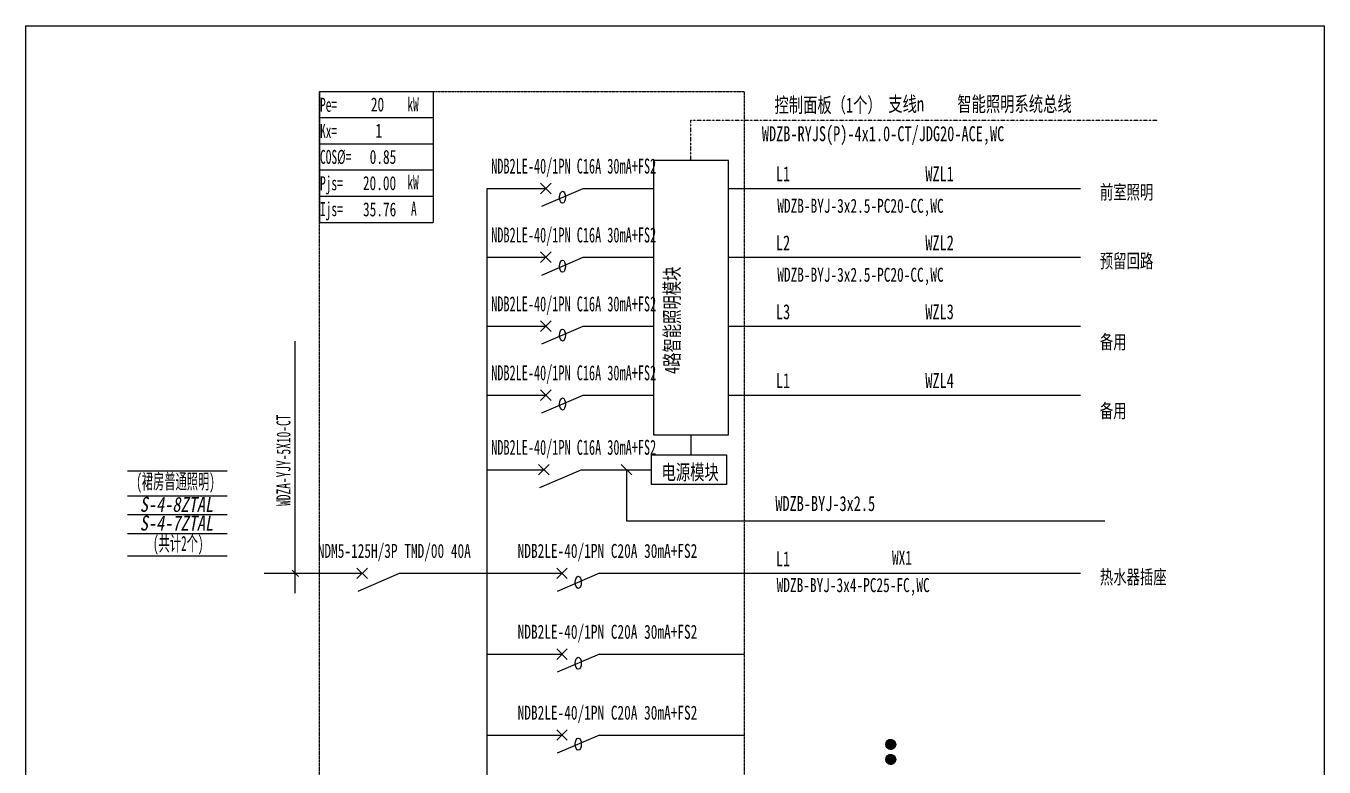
# Model space of a CAD drawing. Extents: x 235626 to 237880, y 303157 to 305740.
# Drawn here: x 235626 to 237880, y 304454 to 305740 of the extents above; entities that cross this region are included whole.
import ezdxf
from ezdxf.enums import TextEntityAlignment as Align

# ---------------------------------------------------------------- set-up
doc = ezdxf.new("R2010")
doc.units = 0
doc.header["$MEASUREMENT"] = 0
doc.linetypes.add('DASHDOT2', pattern=[0.5, 0.25, -0.125, 0, -0.125])
doc.linetypes.add('DASHED', pattern=[0.75, 0.5, -0.25])
for name, color, linetype in [('$0$E_E_Text（强电文字）', 51, 'Continuous'), ('D_E_Eqpm(强电设备)', 100, 'Continuous'), ('D_E_Eqpm（强电设备）', 100, 'Continuous'), ('D_E_Text(强电文字)', 51, 'Continuous'), ('D_E_Text（强电文字）', 51, 'Continuous'), ('D_E_Wire(强电线缆)', 10, 'Continuous'), ('D_E_Wire（强电线缆）', 10, 'Continuous'), ('E_E_Eqpm（强电设备）', 100, 'Continuous'), ('E_E_Wire（强电线缆）', 10, 'Continuous'), ('FL04GGFW_E72-配电箱系统图-塔楼部分$0$D_E_Text（强电文字）', 51, 'Continuous'), ('系统图', 220, 'Continuous')]:
    doc.layers.add(name, color=color, linetype=linetype)
doc.styles.add('FL04GGFW_E72-配电箱系统图-塔楼部分$0$电气', font='', dxfattribs={"width": 0.7})
doc.styles.add('电气', font='', dxfattribs={"width": 0.7})
doc.styles.add('电气箱', font='simhei.ttf', dxfattribs={"width": 0.8, "oblique": 10})
doc.styles.get('FL04GGFW_E72-配电箱系统图-塔楼部分$0$电气').set_extended_font_data('SimSun')
doc.styles.get('电气').set_extended_font_data('SimSun')

msp = doc.modelspace()

# ---------------------------------------------------------------- linework, layer by layer
at = {"layer": '$0$E_E_Text（强电文字）', "linetype": 'Continuous'}
for p, q in [((237118.8, 304492.9, 0), (237127.4, 304501.6, 0)), ((237118.8, 304493.9, 0), (237126.4, 304501.5, 0)), ((237118.8, 304493.7, 0), (237126.6, 304501.5, 0)), ((237118.8, 304493.5, 0), (237126.8, 304501.5, 0)), ((237118.8, 304493.3, 0), (237127, 304501.5, 0)), ((237118.8, 304493.1, 0), (237127.2, 304501.5, 0)), ((237118.8, 304492.7, 0), (237127.6, 304501.5, 0)), ((237118.8, 304492.5, 0), (237127.8, 304501.5, 0)), ((237118.8, 304492.4, 0), (237128, 304501.5, 0)), ((237118.8, 304492.2, 0), (237128.1, 304501.5, 0)), ((237118.8, 304492, 0), (237128.3, 304501.5, 0)), ((237118.8, 304491.8, 0), (237128.5, 304501.5, 0)), ((237118.9, 304494.2, 0), (237126.2, 304501.5, 0)), ((237118.9, 304491.6, 0), (237128.7, 304501.5, 0)), ((237118.9, 304494.4, 0), (237125.9, 304501.4, 0)), ((237118.9, 304491.5, 0), (237128.9, 304501.4, 0)), ((237118.9, 304491.3, 0), (237129, 304501.4, 0)), ((237119, 304494.7, 0), (237125.7, 304501.4, 0)), ((237119, 304491.1, 0), (237129.2, 304501.4, 0)), ((237119, 304494.9, 0), (237125.4, 304501.3, 0)), ((237119, 304491, 0), (237129.3, 304501.3, 0)), ((237119, 304490.8, 0), (237129.5, 304501.3, 0)), ((237119.1, 304495.4, 0), (237124.9, 304501.2, 0)), ((237119.1, 304495.2, 0), (237125.2, 304501.2, 0)), ((237119.1, 304490.7, 0), (237129.6, 304501.2, 0)), ((237119.1, 304490.5, 0), (237129.8, 304501.2, 0)), ((237119.1, 304490.4, 0), (237130, 304501.2, 0)), ((237119.2, 304495.7, 0), (237124.6, 304501.1, 0)), ((237119.2, 304490.2, 0), (237130.1, 304501.1, 0)), ((237119.2, 304490.1, 0), (237130.2, 304501.1, 0)), ((237119.3, 304489.9, 0), (237130.4, 304501, 0)), ((237119.4, 304489.8, 0), (237130.5, 304501, 0)), ((237119.4, 304496, 0), (237124.3, 304500.9, 0)), ((237119.4, 304489.7, 0), (237130.7, 304500.9, 0)), ((237119.5, 304496.4, 0), (237123.9, 304500.8, 0)), ((237119.5, 304489.5, 0), (237130.8, 304500.8, 0)), ((237119.5, 304489.4, 0), (237130.9, 304500.8, 0)), ((237119.6, 304496.7, 0), (237123.6, 304500.7, 0)), ((237119.6, 304489.2, 0), (237131.1, 304500.7, 0)), ((237119.6, 304489.1, 0), (237131.2, 304500.7, 0)), ((237119.7, 304489, 0), (237131.3, 304500.6, 0)), ((237119.8, 304488.8, 0), (237131.5, 304500.5, 0)), ((237119.8, 304488.7, 0), (237131.6, 304500.5, 0)), ((237119.9, 304497.1, 0), (237123.2, 304500.4, 0)), ((237119.9, 304488.6, 0), (237131.7, 304500.4, 0)), ((237120, 304488.5, 0), (237131.8, 304500.3, 0)), ((237120.1, 304488.4, 0), (237132, 304500.3, 0)), ((237120.1, 304488.2, 0), (237132.1, 304500.2, 0)), ((237120.2, 304497.6, 0), (237122.7, 304500.1, 0)), ((237120.2, 304488.1, 0), (237132.2, 304500.1, 0)), ((237120.3, 304488, 0), (237132.3, 304500, 0)), ((237120.4, 304487.9, 0), (237132.4, 304500, 0)), ((237120.4, 304487.8, 0), (237132.5, 304499.9, 0)), ((237120.5, 304487.7, 0), (237132.7, 304499.8, 0)), ((237120.6, 304487.6, 0), (237132.8, 304499.7, 0)), ((237120.7, 304487.5, 0), (237132.9, 304499.6, 0)), ((237120.8, 304487.3, 0), (237133, 304499.5, 0)), ((237120.9, 304487.2, 0), (237133.1, 304499.4, 0)), ((237121, 304487.1, 0), (237133.2, 304499.3, 0)), ((237121.1, 304487, 0), (237133.3, 304499.2, 0)), ((237121.2, 304486.9, 0), (237133.4, 304499.2, 0)), ((237121.2, 304486.8, 0), (237133.5, 304499.1, 0)), ((237121.3, 304486.7, 0), (237133.6, 304499, 0)), ((237121.4, 304486.6, 0), (237133.7, 304498.9, 0)), ((237121.6, 304486.5, 0), (237133.8, 304498.8, 0)), ((237121.7, 304486.5, 0), (237133.9, 304498.7, 0)), ((237121.8, 304486.4, 0), (237134, 304498.6, 0)), ((237121.9, 304486.3, 0), (237134, 304498.4, 0)), ((237122, 304486.2, 0), (237134.1, 304498.3, 0)), ((237122.1, 304486.1, 0), (237134.2, 304498.2, 0)), ((237122.2, 304486, 0), (237134.3, 304498.1, 0)), ((237122.3, 304485.9, 0), (237134.4, 304498, 0)), ((237122.4, 304485.8, 0), (237134.5, 304497.9, 0)), ((237122.5, 304485.8, 0), (237134.6, 304497.8, 0)), ((237122.6, 304485.7, 0), (237134.6, 304497.7, 0)), ((237122.8, 304485.6, 0), (237134.7, 304497.6, 0)), ((237122.9, 304485.5, 0), (237134.8, 304497.4, 0)), ((237123, 304485.5, 0), (237134.8, 304497.3, 0)), ((237123.1, 304485.4, 0), (237134.9, 304497.2, 0)), ((237123.2, 304485.3, 0), (237135, 304497.1, 0)), ((237123.4, 304485.2, 0), (237135.1, 304496.9, 0)), ((237123.5, 304485.2, 0), (237135.1, 304496.8, 0)), ((237123.6, 304485.1, 0), (237135.2, 304496.7, 0)), ((237123.8, 304485.1, 0), (237135.3, 304496.6, 0)), ((237123.9, 304485, 0), (237135.3, 304496.4, 0)), ((237124, 304484.9, 0), (237135.4, 304496.3, 0)), ((237124.2, 304484.9, 0), (237135.4, 304496.1, 0)), ((237124.3, 304484.8, 0), (237135.5, 304496, 0)), ((237124.4, 304484.8, 0), (237135.5, 304495.9, 0)), ((237124.6, 304484.7, 0), (237135.6, 304495.7, 0)), ((237124.7, 304484.7, 0), (237135.7, 304495.6, 0)), ((237124.9, 304484.6, 0), (237135.7, 304495.4, 0)), ((237125, 304484.6, 0), (237135.7, 304495.3, 0)), ((237125.2, 304484.5, 0), (237135.8, 304495.1, 0)), ((237125.4, 304484.5, 0), (237135.8, 304495, 0)), ((237125.5, 304484.5, 0), (237135.8, 304494.8, 0)), ((237125.7, 304484.4, 0), (237135.9, 304494.7, 0)), ((237125.8, 304484.4, 0), (237135.9, 304494.5, 0)), ((237126, 304484.4, 0), (237136, 304494.3, 0)), ((237126.1, 304484.3, 0), (237136, 304494.2, 0)), ((237126.3, 304484.3, 0), (237136, 304494, 0)), ((237126.5, 304484.3, 0), (237136, 304493.8, 0)), ((237126.7, 304484.3, 0), (237136, 304493.6, 0)), ((237126.9, 304484.3, 0), (237136, 304493.4, 0)), ((237127, 304484.3, 0), (237136.1, 304493.3, 0)), ((237127.2, 304484.2, 0), (237136.1, 304493.1, 0)), ((237127.4, 304484.2, 0), (237136.1, 304492.9, 0)), ((237118.8, 304466.9, 0), (237127.4, 304475.6, 0)), ((237118.8, 304467.9, 0), (237126.4, 304475.5, 0)), ((237118.8, 304467.7, 0), (237126.6, 304475.5, 0)), ((237118.8, 304467.5, 0), (237126.8, 304475.5, 0)), ((237118.8, 304467.3, 0), (237127, 304475.5, 0)), ((237118.8, 304467.1, 0), (237127.2, 304475.5, 0)), ((237118.8, 304466.7, 0), (237127.6, 304475.5, 0)), ((237118.8, 304466.5, 0), (237127.8, 304475.5, 0)), ((237118.8, 304466.3, 0), (237128, 304475.5, 0)), ((237118.8, 304466.2, 0), (237128.1, 304475.5, 0)), ((237118.8, 304466, 0), (237128.3, 304475.5, 0)), ((237118.8, 304465.8, 0), (237128.5, 304475.5, 0)), ((237118.9, 304468.2, 0), (237126.2, 304475.5, 0)), ((237118.9, 304465.6, 0), (237128.7, 304475.5, 0)), ((237118.9, 304468.4, 0), (237125.9, 304475.4, 0)), ((237118.9, 304465.5, 0), (237128.9, 304475.4, 0)), ((237118.9, 304465.3, 0), (237129, 304475.4, 0)), ((237119, 304468.7, 0), (237125.7, 304475.4, 0)), ((237119, 304465.1, 0), (237129.2, 304475.4, 0)), ((237119, 304468.9, 0), (237125.4, 304475.3, 0)), ((237119, 304465, 0), (237129.3, 304475.3, 0)), ((237119, 304464.8, 0), (237129.5, 304475.3, 0)), ((237119.1, 304469.4, 0), (237124.9, 304475.2, 0)), ((237119.1, 304469.2, 0), (237125.2, 304475.2, 0)), ((237119.1, 304464.7, 0), (237129.6, 304475.2, 0)), ((237119.1, 304464.5, 0), (237129.8, 304475.2, 0)), ((237119.1, 304464.4, 0), (237130, 304475.2, 0)), ((237119.2, 304469.7, 0), (237124.6, 304475.1, 0)), ((237119.2, 304464.2, 0), (237130.1, 304475.1, 0)), ((237119.2, 304464.1, 0), (237130.2, 304475.1, 0)), ((237119.3, 304463.9, 0), (237130.4, 304475, 0)), ((237119.4, 304463.8, 0), (237130.5, 304475, 0)), ((237119.4, 304470, 0), (237124.3, 304474.9, 0)), ((237119.4, 304463.7, 0), (237130.7, 304474.9, 0)), ((237119.5, 304470.4, 0), (237123.9, 304474.8, 0)), ((237119.5, 304463.5, 0), (237130.8, 304474.8, 0)), ((237119.5, 304463.4, 0), (237130.9, 304474.8, 0)), ((237119.6, 304470.7, 0), (237123.6, 304474.7, 0)), ((237119.6, 304463.2, 0), (237131.1, 304474.7, 0)), ((237119.6, 304463.1, 0), (237131.2, 304474.7, 0)), ((237119.7, 304463, 0), (237131.3, 304474.6, 0)), ((237119.8, 304462.8, 0), (237131.5, 304474.5, 0)), ((237119.8, 304462.7, 0), (237131.6, 304474.5, 0)), ((237119.9, 304471.1, 0), (237123.2, 304474.4, 0)), ((237119.9, 304462.6, 0), (237131.7, 304474.4, 0)), ((237120, 304462.5, 0), (237131.8, 304474.3, 0)), ((237120.1, 304462.4, 0), (237132, 304474.2, 0)), ((237120.1, 304462.2, 0), (237132.1, 304474.2, 0)), ((237120.2, 304471.6, 0), (237122.7, 304474.1, 0)), ((237120.2, 304462.1, 0), (237132.2, 304474.1, 0)), ((237120.3, 304462, 0), (237132.3, 304474, 0)), ((237120.4, 304461.9, 0), (237132.4, 304474, 0)), ((237120.4, 304461.8, 0), (237132.5, 304473.9, 0)), ((237120.5, 304461.7, 0), (237132.7, 304473.8, 0)), ((237120.6, 304461.6, 0), (237132.8, 304473.7, 0)), ((237120.7, 304461.4, 0), (237132.9, 304473.6, 0)), ((237120.8, 304461.3, 0), (237133, 304473.5, 0)), ((237120.9, 304461.2, 0), (237133.1, 304473.4, 0)), ((237121, 304461.1, 0), (237133.2, 304473.3, 0)), ((237121.1, 304461, 0), (237133.3, 304473.2, 0)), ((237121.2, 304460.9, 0), (237133.4, 304473.2, 0)), ((237121.2, 304460.8, 0), (237133.5, 304473.1, 0)), ((237121.3, 304460.7, 0), (237133.6, 304473, 0)), ((237121.4, 304460.6, 0), (237133.7, 304472.9, 0)), ((237121.6, 304460.5, 0), (237133.8, 304472.8, 0)), ((237121.7, 304460.5, 0), (237133.9, 304472.7, 0)), ((237121.8, 304460.4, 0), (237134, 304472.6, 0)), ((237121.9, 304460.3, 0), (237134, 304472.4, 0)), ((237122, 304460.2, 0), (237134.1, 304472.3, 0)), ((237122.1, 304460.1, 0), (237134.2, 304472.2, 0)), ((237122.2, 304460, 0), (237134.3, 304472.1, 0)), ((237122.3, 304459.9, 0), (237134.4, 304472, 0)), ((237122.4, 304459.8, 0), (237134.5, 304471.9, 0)), ((237122.5, 304459.8, 0), (237134.6, 304471.8, 0)), ((237122.6, 304459.7, 0), (237134.6, 304471.7, 0)), ((237122.8, 304459.6, 0), (237134.7, 304471.6, 0)), ((237122.9, 304459.5, 0), (237134.8, 304471.4, 0)), ((237123, 304459.5, 0), (237134.8, 304471.3, 0)), ((237123.1, 304459.4, 0), (237134.9, 304471.2, 0)), ((237123.2, 304459.3, 0), (237135, 304471.1, 0)), ((237123.4, 304459.2, 0), (237135.1, 304470.9, 0)), ((237123.5, 304459.2, 0), (237135.1, 304470.8, 0)), ((237123.6, 304459.1, 0), (237135.2, 304470.7, 0)), ((237123.8, 304459.1, 0), (237135.3, 304470.6, 0)), ((237123.9, 304459, 0), (237135.3, 304470.4, 0)), ((237124, 304458.9, 0), (237135.4, 304470.3, 0)), ((237127.6, 304484.2, 0), (237136.1, 304492.7, 0)), ((237127.8, 304484.3, 0), (237136.1, 304492.5, 0)), ((237128, 304484.3, 0), (237136, 304492.3, 0)), ((237128.2, 304484.3, 0), (237136, 304492.1, 0)), ((237128.5, 304484.3, 0), (237136, 304491.9, 0)), ((237128.7, 304484.3, 0), (237136, 304491.6, 0)), ((237128.9, 304484.4, 0), (237136, 304491.4, 0)), ((237129.2, 304484.4, 0), (237135.9, 304491.2, 0)), ((237129.4, 304484.5, 0), (237135.8, 304490.9, 0)), ((237129.7, 304484.5, 0), (237135.8, 304490.6, 0)), ((237129.9, 304484.6, 0), (237135.7, 304490.4, 0)), ((237130.2, 304484.7, 0), (237135.6, 304490.1, 0)), ((237130.5, 304484.8, 0), (237135.5, 304489.8, 0)), ((237130.9, 304485, 0), (237135.3, 304489.4, 0)), ((237131.2, 304485.1, 0), (237135.2, 304489.1, 0)), ((237131.6, 304485.3, 0), (237135, 304488.7, 0)), ((237132.1, 304485.6, 0), (237134.7, 304488.2, 0)), ((237132.8, 304486.2, 0), (237134.2, 304487.5, 0)), ((237124.2, 304458.9, 0), (237135.4, 304470.1, 0)), ((237124.3, 304458.8, 0), (237135.5, 304470, 0)), ((237124.4, 304458.8, 0), (237135.5, 304469.9, 0)), ((237124.6, 304458.7, 0), (237135.6, 304469.7, 0)), ((237124.7, 304458.7, 0), (237135.7, 304469.6, 0)), ((237124.9, 304458.6, 0), (237135.7, 304469.4, 0)), ((237125, 304458.6, 0), (237135.7, 304469.3, 0)), ((237125.2, 304458.5, 0), (237135.8, 304469.1, 0)), ((237125.4, 304458.5, 0), (237135.8, 304469, 0)), ((237125.5, 304458.5, 0), (237135.8, 304468.8, 0)), ((237125.7, 304458.4, 0), (237135.9, 304468.6, 0)), ((237125.8, 304458.4, 0), (237135.9, 304468.5, 0)), ((237126, 304458.4, 0), (237136, 304468.3, 0)), ((237126.1, 304458.3, 0), (237136, 304468.2, 0)), ((237126.3, 304458.3, 0), (237136, 304468, 0)), ((237126.5, 304458.3, 0), (237136, 304467.8, 0)), ((237126.7, 304458.3, 0), (237136, 304467.6, 0)), ((237126.9, 304458.3, 0), (237136, 304467.4, 0)), ((237127, 304458.3, 0), (237136.1, 304467.3, 0)), ((237127.2, 304458.2, 0), (237136.1, 304467.1, 0)), ((237127.4, 304458.2, 0), (237136.1, 304466.9, 0)), ((237127.6, 304458.2, 0), (237136.1, 304466.7, 0)), ((237127.8, 304458.3, 0), (237136.1, 304466.5, 0)), ((237128, 304458.3, 0), (237136, 304466.3, 0)), ((237128.2, 304458.3, 0), (237136, 304466.1, 0)), ((237128.5, 304458.3, 0), (237136, 304465.9, 0)), ((237128.7, 304458.3, 0), (237136, 304465.6, 0)), ((237128.9, 304458.4, 0), (237136, 304465.4, 0)), ((237129.2, 304458.4, 0), (237135.9, 304465.2, 0)), ((237129.4, 304458.5, 0), (237135.8, 304464.9, 0)), ((237129.7, 304458.5, 0), (237135.8, 304464.6, 0)), ((237129.9, 304458.6, 0), (237135.7, 304464.4, 0)), ((237130.2, 304458.7, 0), (237135.6, 304464.1, 0)), ((237130.5, 304458.8, 0), (237135.5, 304463.8, 0)), ((237130.9, 304459, 0), (237135.3, 304463.4, 0)), ((237131.2, 304459.1, 0), (237135.2, 304463.1, 0)), ((237131.6, 304459.3, 0), (237135, 304462.7, 0)), ((237132.1, 304459.6, 0), (237134.7, 304462.2, 0)), ((237132.8, 304460.2, 0), (237134.2, 304461.5, 0))]:
    msp.add_line(p, q, dxfattribs=at)
for centre in [(237127.4, 304492.9, 0), (237127.4, 304466.9, 0)]:
    msp.add_circle(centre, 8.67, dxfattribs=at)
at = {"linetype": 'DASHED'}
for p, q in [((236135.4, 305626.5, 0), (236873.1, 305626.5, 0)), ((236135.4, 303620.5, 0), (236135.4, 305626.5, 0)), ((236873.1, 305626.5, 0), (236873.1, 303620.5, 0))]:
    msp.add_line(p, q, dxfattribs=at)
for p, q in [((235801.9, 304968, 0), (235975.2, 304968, 0)), ((235801.9, 304924.4, 0), (235975.2, 304924.4, 0)), ((235801.9, 304891.8, 0), (235975.2, 304891.8, 0)), ((235801.9, 304859.3, 0), (235975.2, 304859.3, 0)), ((235801.9, 304820.1, 0), (235975.2, 304820.1, 0))]:
    msp.add_line(p, q)
at = {"layer": 'D_E_Eqpm(强电设备)', "color": 100}
msp.add_line((236202.6, 304759.2, 0), (236274.3, 304789.9, 0), dxfattribs=at)
at = {"layer": 'D_E_Eqpm（强电设备）'}
for p, q in [((236845.5, 305506.5, 0), (236715.4, 305506.5, 0)), ((236715.4, 305506.5, 0), (236715.4, 305030.3, 0)), ((236845.5, 305030.3, 0), (236845.5, 305506.5, 0)), ((236715.4, 305030.3, 0), (236845.5, 305030.3, 0)), ((236712, 304995.8, 0), (236842.1, 304995.8, 0)), ((236712, 304943.8, 0), (236712, 304995.8, 0)), ((236842.1, 304995.8, 0), (236842.1, 304943.8, 0)), ((236842.1, 304943.8, 0), (236712, 304943.8, 0)), ((236200.1, 304780.7, 0), (236218.5, 304799.1, 0)), ((236218.5, 304780.7, 0), (236200.1, 304799.1, 0)), ((236547.3, 304780.8, 0), (236565.7, 304799.1, 0)), ((236565.7, 304780.8, 0), (236547.3, 304799.1, 0)), ((236621.5, 304789.9, 0), (236548.1, 304758.5, 0)), ((236547.3, 304640.4, 0), (236565.7, 304658.8, 0)), ((236565.7, 304640.4, 0), (236547.3, 304658.8, 0)), ((236621.5, 304649.6, 0), (236548.1, 304618.1, 0)), ((236547.3, 304500, 0), (236565.7, 304518.4, 0)), ((236565.7, 304500, 0), (236547.3, 304518.4, 0)), ((236621.5, 304509.2, 0), (236548.1, 304477.7, 0))]:
    msp.add_line(p, q, dxfattribs=at)
for centre in [(236557.4, 305442.7, 0), (236557.4, 305323.1, 0), (236557.4, 305203.5, 0), (236557.4, 305083.8, 0), (236584.8, 304774.2, 0), (236584.8, 304633.8, 0), (236584.8, 304493.4, 0)]:
    msp.add_ellipse(centre, major_axis=(0, 10.5), ratio=0.500475, dxfattribs=at)
at = {"layer": 'D_E_Text(强电文字)', "color": 51}
for p, q in [((236093.2, 304755.2, 0), (236093.2, 305193, 0)), ((236087.7, 304795.4, 0), (236098.6, 304784.5, 0))]:
    msp.add_line(p, q, dxfattribs=at)
at = {"layer": 'D_E_Text（强电文字）'}
for p, q in [((236135.4, 305626.5, 0), (236332.6, 305626.5, 0)), ((236135.4, 305626.5, 0), (236135.4, 305399, 0)), ((236332.6, 305626.5, 0), (236332.6, 305399, 0)), ((236135.4, 305581, 0), (236332.6, 305581, 0)), ((236135.4, 305535.5, 0), (236332.6, 305535.5, 0)), ((236135.4, 305490, 0), (236332.6, 305490, 0)), ((236135.4, 305444.5, 0), (236332.6, 305444.5, 0)), ((236135.4, 305399, 0), (236332.6, 305399, 0))]:
    msp.add_line(p, q, dxfattribs=at)
at = {"layer": 'D_E_Wire(强电线缆)'}
msp.add_line((236426.5, 303698, 0), (236426.5, 305458.1, 0), dxfattribs=at)
at = {"layer": 'D_E_Wire(强电线缆)', "color": 10}
for p, q in [((236426.5, 305458.1, 0), (236528.3, 305458.1, 0)), ((236593.3, 305458.1, 0), (236715.4, 305458.1, 0)), ((236845.5, 305458.1, 0), (237457, 305458.1, 0)), ((236426.5, 305338.5, 0), (236528.3, 305338.5, 0)), ((236593.3, 305338.5, 0), (236715.4, 305338.5, 0)), ((236845.5, 305338.5, 0), (237457, 305338.5, 0)), ((236426.5, 305218.8, 0), (236528.3, 305218.8, 0)), ((236593.3, 305218.8, 0), (236715.4, 305218.8, 0)), ((236845.5, 305218.8, 0), (236873.1, 305218.8, 0)), ((236845.5, 305218.8, 0), (237457, 305218.8, 0)), ((236426.5, 305099.2, 0), (236528.3, 305099.2, 0)), ((236593.3, 305099.2, 0), (236715.4, 305099.2, 0)), ((236845.5, 305099.2, 0), (236873.1, 305099.2, 0)), ((236845.5, 305099.2, 0), (237457, 305099.2, 0)), ((236426.5, 304969.8, 0), (236524.9, 304969.8, 0)), ((236589.9, 304969.8, 0), (236712, 304969.8, 0))]:
    msp.add_line(p, q, dxfattribs=at)
at = {"layer": 'D_E_Wire（强电线缆）', "linetype": 'DASHDOT2'}
for p, q in [((236780.5, 305576.7, 0), (237590.6, 305576.7, 0)), ((236780.5, 305506.5, 0), (236780.5, 305576.7, 0))]:
    msp.add_line(p, q, dxfattribs=at)
at = {"layer": 'D_E_Wire（强电线缆）'}
for p, q in [((236039.5, 304789.9, 0), (236209.3, 304789.9, 0)), ((236274.3, 304789.9, 0), (236426.5, 304789.9, 0)), ((236426.5, 304789.9, 0), (236556.5, 304789.9, 0)), ((236621.5, 304789.9, 0), (237457, 304789.9, 0)), ((236426.5, 304649.6, 0), (236556.5, 304649.6, 0)), ((236621.5, 304649.6, 0), (236873.1, 304649.6, 0)), ((236426.5, 304509.2, 0), (236556.5, 304509.2, 0)), ((236621.5, 304509.2, 0), (236873.1, 304509.2, 0))]:
    msp.add_line(p, q, dxfattribs=at)
at = {"layer": 'E_E_Eqpm（强电设备）', "color": 100}
for p, q in [((236519.1, 305448.9, 0), (236537.5, 305467.3, 0)), ((236537.5, 305448.9, 0), (236519.1, 305467.3, 0)), ((236521.6, 305427.4, 0), (236593.3, 305458.1, 0)), ((236519.1, 305329.3, 0), (236537.5, 305347.7, 0)), ((236537.5, 305329.3, 0), (236519.1, 305347.7, 0)), ((236521.6, 305307.7, 0), (236593.3, 305338.5, 0)), ((236519.1, 305209.6, 0), (236537.5, 305228, 0)), ((236537.5, 305209.6, 0), (236519.1, 305228, 0)), ((236521.6, 305188.1, 0), (236593.3, 305218.8, 0)), ((236519.1, 305090, 0), (236537.5, 305108.4, 0)), ((236537.5, 305090, 0), (236519.1, 305108.4, 0)), ((236521.6, 305068.5, 0), (236593.3, 305099.2, 0)), ((236515.7, 304960.6, 0), (236534.1, 304979, 0)), ((236534.1, 304960.6, 0), (236515.7, 304979, 0)), ((236518.2, 304939.1, 0), (236589.9, 304969.8, 0))]:
    msp.add_line(p, q, dxfattribs=at)
at = {"layer": 'E_E_Wire（强电线缆）'}
msp.add_line((236780.5, 305030.3, 0), (236780.5, 304995.8, 0), dxfattribs=at)
at = {"layer": 'FL04GGFW_E72-配电箱系统图-塔楼部分$0$D_E_Text（强电文字）'}
for p, q in [((236677.7, 304960.6, 0), (236659.3, 304979, 0)), ((236668.5, 304969.8, 0), (236668.5, 304880.8, 0)), ((236668.5, 304880.8, 0), (237499.1, 304880.8, 0))]:
    msp.add_line(p, q, dxfattribs=at)
at = {"layer": '系统图', "ltscale": 9973.992009}
msp.add_lwpolyline([(235625.5, 305740), (237880, 305740), (237880, 303157), (235625.5, 303157)], close=True, dxfattribs=at)

# ---------------------------------------------------------------- texts
at = {"layer": 'D_E_Text(强电文字)', "style": 'FL04GGFW_E72-配电箱系统图-塔楼部分$0$电气', "width": 0.6}
for p in [(236576.8, 305483.8, 0), (236576.8, 305364.2, 0), (236576.8, 305244.6, 0), (236576.8, 305124.9, 0), (236576.8, 304995.6, 0)]:
    msp.add_text('NDB2LE-40/1PN C16A 30mA+FS2', height=26.002, dxfattribs=at).set_placement(p, align=Align.CENTER)
at = {"layer": 'D_E_Text(强电文字)', "color": 51, "style": 'FL04GGFW_E72-配电箱系统图-塔楼部分$0$电气', "width": 0.7}
for s, p in [('L1', (236928, 305470.3, 0)), ('L2', (236928, 305350.6, 0)), ('L3', (236928, 305231, 0)), ('L1', (236928, 305111.4, 0)), ('L1', (236928, 304802.1, 0))]:
    msp.add_text(s, height=26, dxfattribs=at).set_placement(p)
at = {"layer": 'D_E_Text(强电文字)', "style": 'FL04GGFW_E72-配电箱系统图-塔楼部分$0$电气', "width": 0.7}
for s, height, p in [('WZL1', 26, (237187.5, 305470.3, 0)), ('WDZB-BYJ-3x2.5-PC20-CC,WC', 24.269, (236930.4, 305415.7, 0)), ('WZL2', 26, (237187.5, 305350.6, 0)), ('WDZB-BYJ-3x2.5-PC20-CC,WC', 24.269, (236930.4, 305296.1, 0)), ('WZL3', 26, (237187.5, 305231, 0)), ('WZL4', 26, (237187.5, 305111.4, 0)), ('WDZB-BYJ-3x2.5', 26.002, (236927, 304898, 0))]:
    msp.add_text(s, height=height, dxfattribs=at).set_placement(p)
at = {"layer": 'D_E_Text(强电文字)', "color": 51, "style": '电气', "width": 0.6}
msp.add_text('WDZA-YJY-5X10-CT', height=24.269, rotation=90, dxfattribs=at).set_placement((236084.9, 304906.9, 0))
at = {"layer": 'D_E_Text（强电文字）', "linetype": 'Continuous', "style": '电气', "width": 0.6}
for s, height, p in [('Pe=', 24.27, (236136.2, 305591.1, 0)), ('kW', 24.27, (236287.9, 305591.9, 0)), ('Kx=', 24.27, (236136.2, 305545.5, 0)), ('COS%%C=', 24.27, (236136.2, 305500.6, 0)), ('Pjs=', 24.27, (236136.2, 305454.9, 0)), ('kW', 24.27, (236287.9, 305456.4, 0)), ('Ijs=', 24.27, (236136.2, 305409.9, 0)), ('A', 24.3, (236294.2, 305410.9, 0))]:
    msp.add_text(s, height=height, dxfattribs=at).set_placement(p)
at = {"layer": 'D_E_Text（强电文字）', "style": '电气', "width": 0.7}
for s, height, p in [('20', 24.27, (236224.5, 305591.6, 0)), ('1', 24.3, (236232.6, 305546.1, 0)), (' 0.85', 24.27, (236210.9, 305500.6, 0)), ('前室照明', 24.27, (237490.7, 305439.5, 0)), ('预留回路', 24.27, (237490.7, 305319.9, 0)), ('备用', 24.27, (237490.7, 305179.5, 0)), ('备用', 24.27, (237490.7, 305059.9, 0)), ('电源模块', 26, (236729.4, 304952.5, 0)), ('NDM5-125H/3P TMD/00 40A', 24.269, (236132.3, 304816.7, 0)), ('NDB2LE-40/1PN C20A 30mA+FS2', 24.269, (236479.5, 304816.7, 0)), ('WX1', 24.27, (237129.6, 304804.8, 0)), ('热水器插座', 24.27, (237490.7, 304771.4, 0)), ('WDZB-BYJ-3x4-PC25-FC,WC', 24.269, (236929.3, 304757.3, 0)), ('NDB2LE-40/1PN C20A 30mA+FS2', 24.269, (236479.5, 304676.3, 0)), ('NDB2LE-40/1PN C20A 30mA+FS2', 24.269, (236479.5, 304535.9, 0))]:
    msp.add_text(s, height=height, dxfattribs=at).set_placement(p)
at = {"layer": 'D_E_Text（强电文字）', "color": 200, "style": '电气', "width": 0.7}
for s, p in [('20.00', (236210.7, 305455.1, 0)), ('35.76', (236210.9, 305409.6, 0))]:
    msp.add_text(s, height=24.27, dxfattribs=at).set_placement(p)
at = {"layer": 'D_E_Text（强电文字）', "style": '电气', "width": 0.55}
for s, p in [('(裙房普通照明)', (235885.3, 304947.9, 0)), ('(共计2个)', (235890, 304840.3, 0))]:
    msp.add_text(s, height=26, dxfattribs=at).set_placement(p, align=Align.MIDDLE)
at = {"layer": 'D_E_Text（强电文字）', "style": '电气箱', "oblique": 10, "width": 0.8}
for s, p in [('S-4-8ZTAL', (235886.9, 304909.6, 0)), ('S-4-7ZTAL', (235886.9, 304877.1, 0))]:
    msp.add_text(s, height=26, dxfattribs=at).set_placement(p, align=Align.MIDDLE)
at = {"layer": 'FL04GGFW_E72-配电箱系统图-塔楼部分$0$D_E_Text（强电文字）', "style": 'FL04GGFW_E72-配电箱系统图-塔楼部分$0$电气', "width": 0.7}
for s, height, p in [('控制面板（1个）', 26, (236925.6, 305589.8, 0)), ('支线n', 26, (237123.2, 305591.6, 0)), ('智能照明系统总线', 26, (237243.1, 305591.6, 0)), ('WDZB-RYJS(P)-4x1.0-CT/JDG20-ACE,WC', 26.002, (236903.6, 305540, 0))]:
    msp.add_text(s, height=height, dxfattribs=at).set_placement(p)
msp.add_text('4路智能照明模块', height=26, rotation=90, dxfattribs=at).set_placement((236760.5, 305136, 0))

doc.saveas('drawing.dxf')
